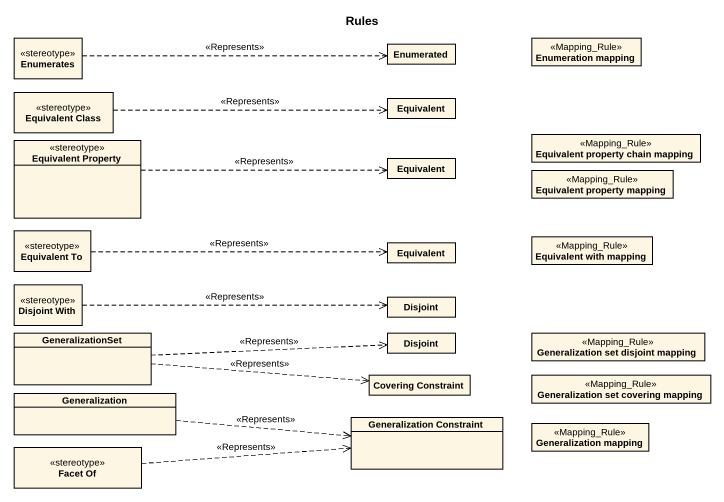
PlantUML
@startuml
title Rules
hide circle
hide empty members
class Enumerates <<stereotype>>
class Enumerated
class "Enumeration mapping" as Enumeration_mapping <<Mapping_Rule>>
class "Equivalent Class" as Equivalent_Class <<stereotype>>
class Equivalent
class "Equivalent Property" as Equivalent_Property <<stereotype>>
class "Equivalent property chain mapping" as Equivalent_property_chain <<Mapping_Rule>>
class "Equivalent" as Equivalent_2
class "Equivalent property mapping" as Equivalent_property_mapping <<Mapping_Rule>>
class "Equivalent To" as Equivalent_To <<stereotype>>
class "Equivalent" as Equivalent_3
class "Equivalent with mapping" as Equivalent_with_mapping <<Mapping_Rule>>
class "Disjoint With" as Disjoint_With <<stereotype>>
class Disjoint
class GeneralizationSet
class "Disjoint" as Disjoint_2
class "Generalization set disjoint mapping" as Generalization_set_disjoint <<Mapping_Rule>>
class "Covering Constraint" as Covering_Constraint
class "Generalization set covering mapping" as Generalization_set_covering <<Mapping_Rule>>
class Generalization
class "Generalization Constraint" as Generalization_Constraint
class "Facet Of" as Facet_Of <<stereotype>>
class "Generalization mapping" as Generalization_mapping <<Mapping_Rule>>
Enumerates .right.> Enumerated : <<Represents>>
Equivalent_Class .right.> Equivalent : <<Represents>>
Equivalent_Property .right.> Equivalent_2 : <<Represents>>
Equivalent_To .right.> Equivalent_3 : <<Represents>>
Disjoint_With .right.> Disjoint : <<Represents>>
GeneralizationSet .right.> Disjoint_2 : <<Represents>>
GeneralizationSet .right.> Covering_Constraint : <<Represents>>
Generalization .right.> Generalization_Constraint : <<Represents>>
Facet_Of .right.> Generalization_Constraint : <<Represents>>
@enduml
